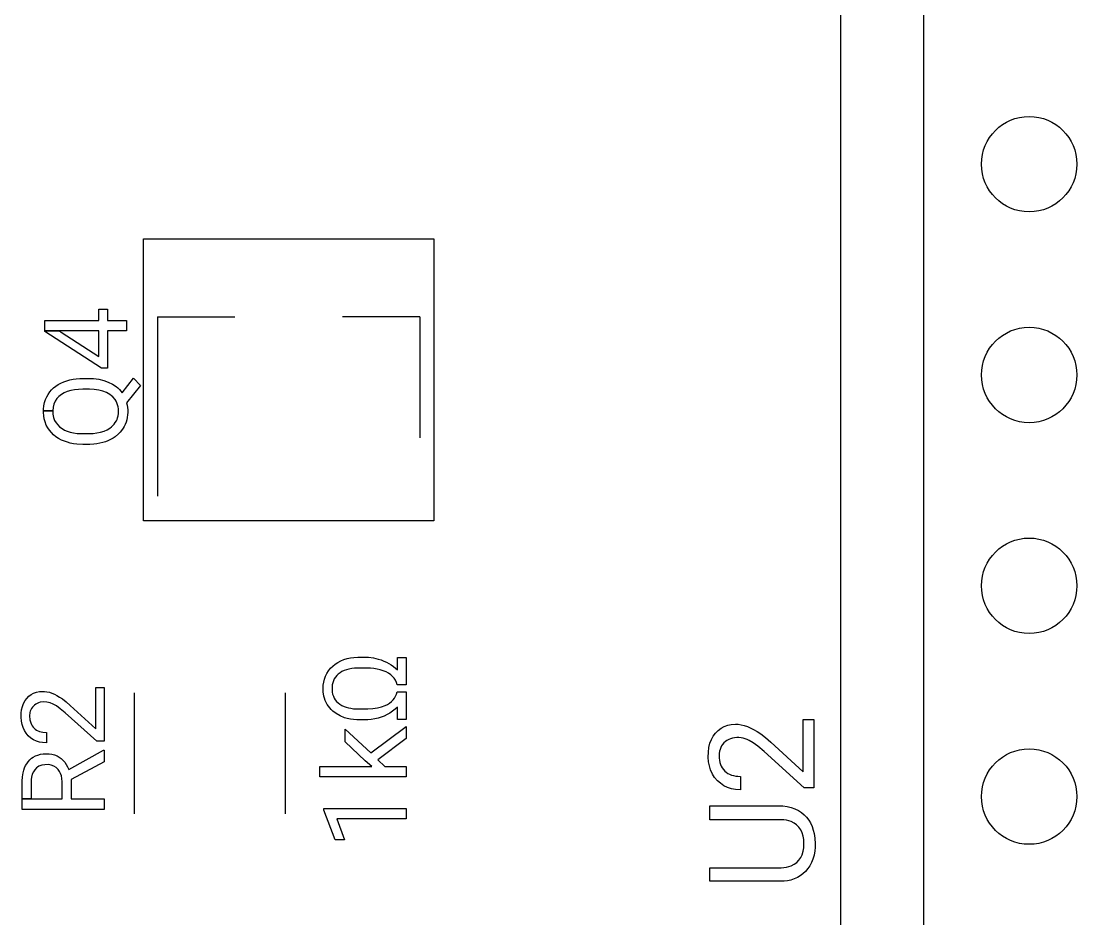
# Model space of a CAD drawing. Header units: inches. Extents: x 5.14 to 6.58, y -5.06 to -3.28.
# Drawn here: x 5.152 to 5.653, y -4.228 to -3.802 of the extents above; entities that cross this region are included whole.
import ezdxf

# ---------------------------------------------------------------- set-up
doc = ezdxf.new("R2010")
doc.units = ezdxf.units.IN
doc.header["$MEASUREMENT"] = 0
doc.layers.add('F.Silkscreen', color=41, linetype='CONTINUOUS', true_color=0xf2eda1)

msp = doc.modelspace()

# ---------------------------------------------------------------- linework, layer by layer
at = {"layer": 'F.Silkscreen', "linetype": 'CONTINUOUS'}
for p, q in [((5.54105, -5.05906), (5.54104, -3.28032)), ((5.58042, -5.01969), (5.58041, -3.31969)), ((5.58042, -5.01969), (5.58041, -3.31969)), ((5.21015, -3.90507), (5.34794, -3.90507)), ((5.21015, -4.03893), (5.21015, -3.90507)), ((5.34794, -3.90507), (5.34794, -4.03892)), ((5.18902, -3.94385), (5.18902, -3.93845)), ((5.18902, -3.93845), (5.19308, -3.93845)), ((5.19308, -3.93845), (5.19308, -3.94385)), ((5.21684, -3.94208), (5.25345, -3.94207)), ((5.21684, -3.94208), (5.21684, -4.02711)), ((5.34125, -3.94207), (5.30463, -3.94207)), ((5.34125, -3.94207), (5.34125, -3.99955)), ((5.16324, -3.94881), (5.16324, -3.94385)), ((5.16324, -3.94385), (5.18902, -3.94385)), ((5.19308, -3.94385), (5.20209, -3.94385)), ((5.20209, -3.94385), (5.20209, -3.94881)), ((5.16324, -3.94912), (5.16324, -3.94881)), ((5.16324, -3.94881), (5.16324, -3.94881)), ((5.16324, -3.94881), (5.16997, -3.94881)), ((5.16997, -3.94881), (5.16324, -3.94881)), ((5.19017, -3.96652), (5.16324, -3.94912)), ((5.16997, -3.94881), (5.17103, -3.9494)), ((5.18902, -3.94881), (5.16997, -3.94881)), ((5.17103, -3.9494), (5.18902, -3.96093)), ((5.18902, -3.96093), (5.18902, -3.94881)), ((5.20209, -3.94881), (5.19308, -3.94881)), ((5.19308, -3.94881), (5.19308, -3.96652)), ((5.19308, -3.96652), (5.19017, -3.96652)), ((5.17228, -3.97291), (5.1737, -3.97241)), ((5.1737, -3.97241), (5.17518, -3.97201)), ((5.17518, -3.97201), (5.17673, -3.9717)), ((5.17673, -3.9717), (5.17818, -3.9715)), ((5.17818, -3.9715), (5.17986, -3.97137)), ((5.17986, -3.97137), (5.18391, -3.97133)), ((5.18391, -3.97133), (5.18646, -3.97143)), ((5.18646, -3.97143), (5.189, -3.97175)), ((5.189, -3.97175), (5.19135, -3.9723)), ((5.19135, -3.9723), (5.19337, -3.97303)), ((5.19997, -3.97814), (5.20544, -3.97121)), ((5.20544, -3.97121), (5.20867, -3.97471)), ((5.16483, -3.97895), (5.16564, -3.97776)), ((5.16564, -3.97776), (5.16648, -3.97677)), ((5.16648, -3.97677), (5.16741, -3.97585)), ((5.16741, -3.97585), (5.16856, -3.97493)), ((5.16856, -3.97493), (5.1697, -3.97418)), ((5.1697, -3.97418), (5.17094, -3.9735)), ((5.17094, -3.9735), (5.17228, -3.97291)), ((5.1739, -3.97758), (5.17247, -3.9782)), ((5.17566, -3.97705), (5.1739, -3.97758)), ((5.17741, -3.97671), (5.17566, -3.97705)), ((5.17932, -3.97651), (5.17741, -3.97671)), ((5.18139, -3.97645), (5.17932, -3.97651)), ((5.18451, -3.97645), (5.18139, -3.97645)), ((5.18671, -3.97658), (5.18451, -3.97645)), ((5.18891, -3.9769), (5.18671, -3.97658)), ((5.19089, -3.9774), (5.18891, -3.9769)), ((5.19265, -3.97808), (5.19089, -3.9774)), ((5.19337, -3.97303), (5.19543, -3.97405)), ((5.19543, -3.97405), (5.19714, -3.9752)), ((5.19714, -3.9752), (5.19791, -3.97584)), ((5.19791, -3.97584), (5.19872, -3.97662)), ((5.19872, -3.97662), (5.19997, -3.97814)), ((5.20867, -3.97471), (5.20213, -3.9829)), ((5.16289, -3.98431), (5.16322, -3.98272)), ((5.16322, -3.98272), (5.16367, -3.98132)), ((5.16367, -3.98132), (5.16419, -3.98011)), ((5.16419, -3.98011), (5.16483, -3.97895)), ((5.16821, -3.98215), (5.16762, -3.98352)), ((5.16903, -3.98092), (5.16821, -3.98215)), ((5.16996, -3.97992), (5.16903, -3.98092)), ((5.17119, -3.97895), (5.16996, -3.97992)), ((5.17247, -3.9782), (5.17119, -3.97895)), ((5.19419, -3.97895), (5.19265, -3.97808)), ((5.19499, -3.97954), (5.19419, -3.97895)), ((5.1956, -3.98009), (5.19499, -3.97954)), ((5.19664, -3.9813), (5.1956, -3.98009)), ((5.19713, -3.98209), (5.19664, -3.9813)), ((5.19753, -3.98292), (5.19713, -3.98209)), ((5.16269, -3.98757), (5.16271, -3.98668)), ((5.16281, -3.9891), (5.16269, -3.98757)), ((5.16271, -3.98668), (5.16272, -3.98584)), ((5.16271, -3.98668), (5.1671, -3.98668)), ((5.1671, -3.98668), (5.16271, -3.98668)), ((5.16272, -3.98584), (5.16289, -3.98431)), ((5.16725, -3.98503), (5.1671, -3.98668)), ((5.1671, -3.98668), (5.16717, -3.98832)), ((5.16762, -3.98352), (5.16725, -3.98503)), ((5.19785, -3.98381), (5.19753, -3.98292)), ((5.19808, -3.98476), (5.19785, -3.98381)), ((5.19822, -3.98575), (5.19808, -3.98476)), ((5.19828, -3.98696), (5.19822, -3.98575)), ((5.19823, -3.98802), (5.19828, -3.98696)), ((5.20213, -3.9829), (5.20238, -3.984)), ((5.20238, -3.984), (5.20255, -3.98513)), ((5.20255, -3.98513), (5.20263, -3.9863)), ((5.20264, -3.98753), (5.20257, -3.98865)), ((5.20263, -3.9863), (5.20264, -3.98753)), ((5.16306, -3.99057), (5.16281, -3.9891)), ((5.16345, -3.99198), (5.16306, -3.99057)), ((5.16402, -3.99345), (5.16345, -3.99198)), ((5.16717, -3.98832), (5.16746, -3.98982)), ((5.16746, -3.98982), (5.16796, -3.99121)), ((5.16796, -3.99121), (5.16869, -3.99247)), ((5.16869, -3.99247), (5.16944, -3.99341)), ((5.19628, -3.99297), (5.19677, -3.99231)), ((5.19677, -3.99231), (5.19725, -3.9915)), ((5.19725, -3.9915), (5.19759, -3.99076)), ((5.19759, -3.99076), (5.19786, -3.98998)), ((5.19786, -3.98998), (5.19809, -3.98902)), ((5.19809, -3.98902), (5.19823, -3.98802)), ((5.20184, -3.99205), (5.20141, -3.99315)), ((5.20218, -3.99091), (5.20184, -3.99205)), ((5.2024, -3.98987), (5.20218, -3.99091)), ((5.20257, -3.98865), (5.2024, -3.98987)), ((5.16469, -3.99473), (5.16402, -3.99345)), ((5.16549, -3.99594), (5.16469, -3.99473)), ((5.16641, -3.99705), (5.16549, -3.99594)), ((5.16745, -3.99807), (5.16641, -3.99705)), ((5.16944, -3.99341), (5.17035, -3.99428)), ((5.17035, -3.99428), (5.17151, -3.99513)), ((5.17151, -3.99513), (5.17269, -3.9958)), ((5.17269, -3.9958), (5.17398, -3.99635)), ((5.17398, -3.99635), (5.17538, -3.9968)), ((5.17538, -3.9968), (5.17689, -3.99713)), ((5.17689, -3.99713), (5.17871, -3.99738)), ((5.17871, -3.99738), (5.18087, -3.99751)), ((5.18087, -3.99751), (5.18453, -3.9975)), ((5.18453, -3.9975), (5.18631, -3.99741)), ((5.18631, -3.99741), (5.18799, -3.99721)), ((5.18799, -3.99721), (5.18972, -3.99685)), ((5.18972, -3.99685), (5.19145, -3.9963)), ((5.19145, -3.9963), (5.19288, -3.99566)), ((5.19288, -3.99566), (5.19418, -3.99489)), ((5.19418, -3.99489), (5.195, -3.99426)), ((5.195, -3.99426), (5.19563, -3.99369)), ((5.19563, -3.99369), (5.19628, -3.99297)), ((5.19831, -3.99763), (5.1967, -3.999)), ((5.19912, -3.99678), (5.19831, -3.99763)), ((5.19977, -3.99597), (5.19912, -3.99678)), ((5.20043, -3.995), (5.19977, -3.99597)), ((5.20096, -3.99409), (5.20043, -3.995)), ((5.20141, -3.99315), (5.20096, -3.99409)), ((5.16861, -3.999), (5.16745, -3.99807)), ((5.16988, -3.99983), (5.16861, -3.999)), ((5.17128, -4.00057), (5.16988, -3.99983)), ((5.17264, -4.00115), (5.17128, -4.00057)), ((5.17406, -4.00163), (5.17264, -4.00115)), ((5.1754, -4.00198), (5.17406, -4.00163)), ((5.17695, -4.00228), (5.1754, -4.00198)), ((5.17857, -4.00249), (5.17695, -4.00228)), ((5.18129, -4.00263), (5.17857, -4.00249)), ((5.1846, -4.00262), (5.18129, -4.00263)), ((5.18661, -4.00252), (5.1846, -4.00262)), ((5.18805, -4.00235), (5.18661, -4.00252)), ((5.18944, -4.00211), (5.18805, -4.00235)), ((5.19077, -4.00178), (5.18944, -4.00211)), ((5.19206, -4.00139), (5.19077, -4.00178)), ((5.19328, -4.00091), (5.19206, -4.00139)), ((5.19446, -4.00037), (5.19328, -4.00091)), ((5.19568, -3.99968), (5.19446, -4.00037)), ((5.1967, -3.999), (5.19568, -3.99968)), ((5.34794, -4.03892), (5.21015, -4.03893)), ((5.29892, -4.10884), (5.29996, -4.1078)), ((5.29996, -4.1078), (5.30112, -4.10687)), ((5.30112, -4.10687), (5.3024, -4.10603)), ((5.3024, -4.10603), (5.30379, -4.10531)), ((5.30379, -4.10531), (5.30527, -4.10471)), ((5.30527, -4.10471), (5.30682, -4.10423)), ((5.30682, -4.10423), (5.30844, -4.10388)), ((5.30844, -4.10388), (5.30999, -4.10368)), ((5.30999, -4.10368), (5.3119, -4.10357)), ((5.3119, -4.10357), (5.31686, -4.10362)), ((5.31686, -4.10362), (5.31922, -4.1039)), ((5.31922, -4.1039), (5.32156, -4.10444)), ((5.32156, -4.10444), (5.32285, -4.10485)), ((5.32285, -4.10485), (5.32425, -4.10539)), ((5.32425, -4.10539), (5.32547, -4.10593)), ((5.32547, -4.10593), (5.32663, -4.10654)), ((5.32663, -4.10654), (5.32772, -4.10721)), ((5.32772, -4.10721), (5.32874, -4.10795)), ((5.32874, -4.10795), (5.3297, -4.10874)), ((5.3306, -4.10959), (5.3306, -4.10373)), ((5.3306, -4.10373), (5.33477, -4.10373)), ((5.33477, -4.10373), (5.33477, -4.11664)), ((5.29602, -4.11394), (5.29654, -4.11256)), ((5.29654, -4.11256), (5.2972, -4.11124)), ((5.2972, -4.11124), (5.298, -4.10999)), ((5.298, -4.10999), (5.29892, -4.10884)), ((5.30121, -4.11308), (5.30068, -4.11389)), ((5.30184, -4.11231), (5.30121, -4.11308)), ((5.30258, -4.11161), (5.30184, -4.11231)), ((5.30341, -4.11098), (5.30258, -4.11161)), ((5.30433, -4.11042), (5.30341, -4.11098)), ((5.30534, -4.10994), (5.30433, -4.11042)), ((5.30644, -4.10954), (5.30534, -4.10994)), ((5.30763, -4.10923), (5.30644, -4.10954)), ((5.30892, -4.109), (5.30763, -4.10923)), ((5.31029, -4.10884), (5.30892, -4.109)), ((5.31176, -4.10877), (5.31029, -4.10884)), ((5.31591, -4.10877), (5.31176, -4.10877)), ((5.3178, -4.10884), (5.31591, -4.10877)), ((5.31939, -4.10899), (5.3178, -4.10884)), ((5.32106, -4.10924), (5.31939, -4.10899)), ((5.32245, -4.10955), (5.32106, -4.10924)), ((5.32389, -4.10999), (5.32245, -4.10955)), ((5.32522, -4.11053), (5.32389, -4.10999)), ((5.32641, -4.11116), (5.32522, -4.11053)), ((5.32746, -4.11188), (5.32641, -4.11116)), ((5.32836, -4.11268), (5.32746, -4.11188)), ((5.3291, -4.11355), (5.32836, -4.11268)), ((5.3297, -4.10874), (5.3306, -4.10959)), ((5.18745, -4.13751), (5.18745, -4.11798)), ((5.18745, -4.11798), (5.19146, -4.11798)), ((5.19146, -4.11798), (5.19146, -4.14345)), ((5.29536, -4.11845), (5.29544, -4.11689)), ((5.29544, -4.11689), (5.29566, -4.11539)), ((5.29566, -4.11539), (5.29602, -4.11394)), ((5.29971, -4.11671), (5.29959, -4.11776)), ((5.29959, -4.11776), (5.29959, -4.11901)), ((5.29993, -4.11571), (5.29971, -4.11671)), ((5.30025, -4.11477), (5.29993, -4.11571)), ((5.30068, -4.11389), (5.30025, -4.11477)), ((5.3297, -4.11451), (5.3291, -4.11355)), ((5.33014, -4.11554), (5.3297, -4.11451)), ((5.33044, -4.11664), (5.33014, -4.11554)), ((5.33477, -4.11664), (5.33044, -4.11664)), ((5.15393, -4.12416), (5.15472, -4.1231)), ((5.15472, -4.1231), (5.15572, -4.12208)), ((5.15572, -4.12208), (5.15685, -4.12124)), ((5.15685, -4.12124), (5.15797, -4.12064)), ((5.15797, -4.12064), (5.15931, -4.12016)), ((5.15931, -4.12016), (5.16077, -4.11986)), ((5.16077, -4.11986), (5.16219, -4.11976)), ((5.16219, -4.11976), (5.16321, -4.11978)), ((5.16321, -4.11978), (5.16433, -4.11993)), ((5.16433, -4.11993), (5.16548, -4.12021)), ((5.16548, -4.12021), (5.16668, -4.12062)), ((5.16668, -4.12062), (5.16791, -4.12115)), ((5.16791, -4.12115), (5.16897, -4.1217)), ((5.16897, -4.1217), (5.17028, -4.12247)), ((5.17028, -4.12247), (5.17163, -4.12337)), ((5.20582, -4.17779), (5.20581, -4.12054)), ((5.27747, -4.17779), (5.27747, -4.12054)), ((5.29544, -4.12003), (5.29536, -4.11845)), ((5.29577, -4.12204), (5.29544, -4.12003)), ((5.29603, -4.12301), (5.29577, -4.12204)), ((5.29641, -4.12406), (5.29603, -4.12301)), ((5.29959, -4.11901), (5.29969, -4.12008)), ((5.29969, -4.12008), (5.2999, -4.12109)), ((5.2999, -4.12109), (5.30022, -4.12204)), ((5.30022, -4.12204), (5.30063, -4.12292)), ((5.30063, -4.12292), (5.30116, -4.12375)), ((5.32859, -4.12384), (5.32924, -4.12299)), ((5.32924, -4.12299), (5.32977, -4.12208)), ((5.32977, -4.12208), (5.33017, -4.12109)), ((5.33017, -4.12109), (5.33044, -4.12003)), ((5.33044, -4.12003), (5.33477, -4.12003)), ((5.33477, -4.12003), (5.33477, -4.13318)), ((5.1523, -4.12846), (5.15268, -4.12689)), ((5.15268, -4.12689), (5.15322, -4.12546)), ((5.15322, -4.12546), (5.15393, -4.12416)), ((5.15704, -4.12784), (5.1567, -4.12849)), ((5.15741, -4.1273), (5.15704, -4.12784)), ((5.1579, -4.12674), (5.15741, -4.1273)), ((5.15845, -4.12624), (5.1579, -4.12674)), ((5.15904, -4.12581), (5.15845, -4.12624)), ((5.15968, -4.12546), (5.15904, -4.12581)), ((5.16036, -4.12518), (5.15968, -4.12546)), ((5.16109, -4.12497), (5.16036, -4.12518)), ((5.16266, -4.12476), (5.16109, -4.12497)), ((5.16431, -4.12484), (5.16266, -4.12476)), ((5.16583, -4.12518), (5.16431, -4.12484)), ((5.16732, -4.12579), (5.16583, -4.12518)), ((5.16882, -4.1267), (5.16732, -4.12579)), ((5.1706, -4.128), (5.16882, -4.1267)), ((5.17296, -4.12999), (5.1706, -4.128)), ((5.17163, -4.12337), (5.17348, -4.12477)), ((5.17348, -4.12477), (5.17541, -4.1264)), ((5.17541, -4.1264), (5.18745, -4.13751)), ((5.29688, -4.12508), (5.29641, -4.12406)), ((5.29736, -4.12595), (5.29688, -4.12508)), ((5.2985, -4.12758), (5.29736, -4.12595)), ((5.29916, -4.12832), (5.2985, -4.12758)), ((5.30116, -4.12375), (5.30178, -4.12451)), ((5.30178, -4.12451), (5.30252, -4.12521)), ((5.30252, -4.12521), (5.30335, -4.12585)), ((5.30335, -4.12585), (5.30427, -4.12641)), ((5.30427, -4.12641), (5.30528, -4.12689)), ((5.30528, -4.12689), (5.30624, -4.12724)), ((5.30624, -4.12724), (5.30741, -4.12757)), ((5.30741, -4.12757), (5.3085, -4.1278)), ((5.3085, -4.1278), (5.30983, -4.12798)), ((5.30983, -4.12798), (5.31199, -4.1281)), ((5.31199, -4.1281), (5.31658, -4.12808)), ((5.31658, -4.12808), (5.31898, -4.12791)), ((5.31898, -4.12791), (5.32118, -4.12758)), ((5.32118, -4.12758), (5.32304, -4.12711)), ((5.32304, -4.12711), (5.32486, -4.12644)), ((5.32486, -4.12644), (5.32588, -4.12595)), ((5.32588, -4.12595), (5.32691, -4.12531)), ((5.32691, -4.12531), (5.32781, -4.12461)), ((5.32781, -4.12461), (5.32859, -4.12384)), ((5.3306, -4.12727), (5.32952, -4.12829)), ((5.3306, -4.13318), (5.3306, -4.12727)), ((5.15206, -4.13202), (5.1521, -4.13016)), ((5.15221, -4.13391), (5.15206, -4.13202)), ((5.1521, -4.13016), (5.1523, -4.12846)), ((5.15627, -4.12985), (5.15611, -4.13139)), ((5.15611, -4.13139), (5.15624, -4.13323)), ((5.15643, -4.12919), (5.15627, -4.12985)), ((5.1567, -4.12849), (5.15643, -4.12919)), ((5.18792, -4.14345), (5.17296, -4.12999)), ((5.29996, -4.1291), (5.29916, -4.12832)), ((5.30157, -4.13033), (5.29996, -4.1291)), ((5.30351, -4.13144), (5.30157, -4.13033)), ((5.30553, -4.13225), (5.30351, -4.13144)), ((5.30685, -4.13264), (5.30553, -4.13225)), ((5.30837, -4.13297), (5.30685, -4.13264)), ((5.30981, -4.13316), (5.30837, -4.13297)), ((5.3113, -4.13327), (5.30981, -4.13316)), ((5.31814, -4.13313), (5.31654, -4.13326)), ((5.31986, -4.13285), (5.31814, -4.13313)), ((5.32143, -4.13248), (5.31986, -4.13285)), ((5.32298, -4.132), (5.32143, -4.13248)), ((5.32438, -4.13146), (5.32298, -4.132)), ((5.32583, -4.13078), (5.32438, -4.13146)), ((5.32707, -4.13007), (5.32583, -4.13078)), ((5.32834, -4.12923), (5.32707, -4.13007)), ((5.32952, -4.12829), (5.32834, -4.12923)), ((5.33477, -4.13318), (5.3306, -4.13318)), ((5.5231, -4.15791), (5.5231, -4.13311)), ((5.5231, -4.13311), (5.5282, -4.13311)), ((5.5282, -4.13311), (5.5282, -4.16546)), ((5.15252, -4.1355), (5.15221, -4.13391)), ((5.15299, -4.13698), (5.15252, -4.1355)), ((5.15362, -4.13834), (5.15299, -4.13698)), ((5.15624, -4.13323), (5.15663, -4.13477)), ((5.15663, -4.13477), (5.15693, -4.13546)), ((5.15693, -4.13546), (5.15728, -4.13611)), ((5.15728, -4.13611), (5.15771, -4.1367)), ((5.15771, -4.1367), (5.1582, -4.13723)), ((5.1582, -4.13723), (5.15875, -4.1377)), ((5.15875, -4.1377), (5.15936, -4.13811)), ((5.15936, -4.13811), (5.16073, -4.13874)), ((5.30587, -4.14369), (5.30587, -4.1377)), ((5.30587, -4.1377), (5.31796, -4.14892)), ((5.31654, -4.13326), (5.3113, -4.13327)), ((5.31796, -4.14892), (5.33477, -4.13637)), ((5.33477, -4.13637), (5.33477, -4.14219)), ((5.48281, -4.13831), (5.48424, -4.13725)), ((5.48424, -4.13725), (5.48566, -4.13648)), ((5.48566, -4.13648), (5.48737, -4.13587)), ((5.48737, -4.13587), (5.48904, -4.13552)), ((5.48904, -4.13552), (5.49102, -4.13536)), ((5.49102, -4.13536), (5.49232, -4.13539)), ((5.49232, -4.13539), (5.49373, -4.13558)), ((5.49373, -4.13558), (5.4952, -4.13594)), ((5.4952, -4.13594), (5.49672, -4.13645)), ((5.49672, -4.13645), (5.49802, -4.13701)), ((5.49802, -4.13701), (5.49963, -4.13783)), ((5.49963, -4.13783), (5.50129, -4.13881)), ((5.15441, -4.1396), (5.15362, -4.13834)), ((5.15547, -4.14084), (5.15441, -4.1396)), ((5.15668, -4.14191), (5.15547, -4.14084)), ((5.15788, -4.14271), (5.15668, -4.14191)), ((5.15933, -4.14339), (5.15788, -4.14271)), ((5.16073, -4.13874), (5.16229, -4.13912)), ((5.16229, -4.13912), (5.16406, -4.13924)), ((5.16406, -4.13924), (5.16406, -4.1442)), ((5.33477, -4.14219), (5.32139, -4.15223)), ((5.47894, -4.14442), (5.47963, -4.14261)), ((5.47963, -4.14261), (5.48053, -4.14096)), ((5.48053, -4.14096), (5.48153, -4.13961)), ((5.48153, -4.13961), (5.48281, -4.13831)), ((5.48702, -4.14305), (5.48627, -4.14359)), ((5.48783, -4.1426), (5.48702, -4.14305)), ((5.4887, -4.14225), (5.48783, -4.1426)), ((5.48962, -4.14198), (5.4887, -4.14225)), ((5.49059, -4.1418), (5.48962, -4.14198)), ((5.49162, -4.14171), (5.49059, -4.1418)), ((5.49264, -4.14172), (5.49162, -4.14171)), ((5.49371, -4.14182), (5.49264, -4.14172)), ((5.49469, -4.14199), (5.49371, -4.14182)), ((5.49565, -4.14225), (5.49469, -4.14199)), ((5.49659, -4.14259), (5.49565, -4.14225)), ((5.49753, -4.14302), (5.49659, -4.14259)), ((5.49944, -4.14417), (5.49753, -4.14302)), ((5.50129, -4.13881), (5.503, -4.13995)), ((5.503, -4.13995), (5.50536, -4.14173)), ((5.50536, -4.14173), (5.50781, -4.1438)), ((5.16075, -4.14383), (5.15933, -4.14339)), ((5.16227, -4.1441), (5.16075, -4.14383)), ((5.16406, -4.1442), (5.16227, -4.1441)), ((5.17465, -4.15676), (5.19115, -4.14763)), ((5.19146, -4.14345), (5.18792, -4.14345)), ((5.19115, -4.14763), (5.19146, -4.14763)), ((5.19146, -4.14763), (5.19146, -4.15314)), ((5.3154, -4.1527), (5.30587, -4.14369)), ((5.47821, -4.14858), (5.47847, -4.14641)), ((5.47847, -4.14641), (5.47894, -4.14442)), ((5.4835, -4.14818), (5.48335, -4.14919)), ((5.48371, -4.14734), (5.4835, -4.14818)), ((5.48405, -4.14645), (5.48371, -4.14734)), ((5.48448, -4.14563), (5.48405, -4.14645)), ((5.48495, -4.14494), (5.48448, -4.14563)), ((5.48557, -4.14423), (5.48495, -4.14494)), ((5.48627, -4.14359), (5.48557, -4.14423)), ((5.5017, -4.14584), (5.49944, -4.14417)), ((5.5047, -4.14836), (5.5017, -4.14584)), ((5.50781, -4.1438), (5.5231, -4.15791)), ((5.15474, -4.15407), (5.15541, -4.15312)), ((5.15541, -4.15312), (5.15618, -4.15227)), ((5.15618, -4.15227), (5.15702, -4.15152)), ((5.15702, -4.15152), (5.15784, -4.15096)), ((5.15784, -4.15096), (5.15885, -4.15042)), ((5.15885, -4.15042), (5.15995, -4.14999)), ((5.15995, -4.14999), (5.16129, -4.14964)), ((5.16129, -4.14964), (5.16257, -4.14945)), ((5.16257, -4.14945), (5.16412, -4.14936)), ((5.16412, -4.14936), (5.16541, -4.14941)), ((5.16541, -4.14941), (5.16668, -4.14959)), ((5.16668, -4.14959), (5.16798, -4.14994)), ((5.16798, -4.14994), (5.16911, -4.1504)), ((5.16911, -4.1504), (5.17009, -4.15094)), ((5.17009, -4.15094), (5.1711, -4.15167)), ((5.1711, -4.15167), (5.17202, -4.15252)), ((5.17202, -4.15252), (5.17278, -4.15339)), ((5.19146, -4.15314), (5.17576, -4.16156)), ((5.31855, -4.15534), (5.3154, -4.1527)), ((5.32139, -4.15223), (5.32461, -4.15534)), ((5.47816, -4.15094), (5.47821, -4.14858)), ((5.47832, -4.15312), (5.47816, -4.15094)), ((5.47869, -4.15516), (5.47832, -4.15312)), ((5.48335, -4.14919), (5.4833, -4.15013)), ((5.4833, -4.15013), (5.48334, -4.1514)), ((5.48334, -4.1514), (5.48346, -4.15247)), ((5.48346, -4.15247), (5.48367, -4.15349)), ((5.5237, -4.16546), (5.5047, -4.14836)), ((5.15303, -4.15848), (5.15335, -4.15717)), ((5.15335, -4.15717), (5.15372, -4.15611)), ((5.15372, -4.15611), (5.15422, -4.15498)), ((5.15422, -4.15498), (5.15474, -4.15407)), ((5.15786, -4.15793), (5.15736, -4.15909)), ((5.15851, -4.15692), (5.15786, -4.15793)), ((5.15932, -4.15609), (5.15851, -4.15692)), ((5.15989, -4.15566), (5.15932, -4.15609)), ((5.16051, -4.15531), (5.15989, -4.15566)), ((5.16182, -4.15482), (5.16051, -4.15531)), ((5.16331, -4.15456), (5.16182, -4.15482)), ((5.16501, -4.15454), (5.16331, -4.15456)), ((5.16633, -4.15476), (5.16501, -4.15454)), ((5.1676, -4.15523), (5.16633, -4.15476)), ((5.16872, -4.15594), (5.1676, -4.15523)), ((5.1697, -4.1569), (5.16872, -4.15594)), ((5.17034, -4.15782), (5.1697, -4.1569)), ((5.17081, -4.15875), (5.17034, -4.15782)), ((5.17278, -4.15339), (5.17351, -4.15444)), ((5.17351, -4.15444), (5.17415, -4.1556)), ((5.17415, -4.1556), (5.17465, -4.15676)), ((5.29375, -4.16026), (5.29375, -4.15534)), ((5.29375, -4.15534), (5.31855, -4.15534)), ((5.32461, -4.15534), (5.33477, -4.15534)), ((5.33477, -4.15534), (5.33477, -4.16026)), ((5.47927, -4.15705), (5.47869, -4.15516)), ((5.48013, -4.15897), (5.47927, -4.15705)), ((5.48367, -4.15349), (5.48396, -4.15443)), ((5.48396, -4.15443), (5.48433, -4.15531)), ((5.48433, -4.15531), (5.48479, -4.15612)), ((5.48479, -4.15612), (5.48533, -4.15687)), ((5.48533, -4.15687), (5.48595, -4.15756)), ((5.48595, -4.15756), (5.48666, -4.15815)), ((5.48666, -4.15815), (5.48743, -4.15867)), ((5.15261, -4.16237), (5.15275, -4.16025)), ((5.15261, -4.1707), (5.15261, -4.16237)), ((5.15275, -4.16025), (5.15303, -4.15848)), ((5.15688, -4.16152), (5.15682, -4.16261)), ((5.15682, -4.16261), (5.15682, -4.1707)), ((5.15701, -4.16051), (5.15688, -4.16152)), ((5.15736, -4.15909), (5.15701, -4.16051)), ((5.17119, -4.15988), (5.17081, -4.15875)), ((5.17144, -4.16112), (5.17119, -4.15988)), ((5.17154, -4.1627), (5.17144, -4.16112)), ((5.17154, -4.1707), (5.17154, -4.1627)), ((5.17576, -4.16156), (5.17576, -4.1707)), ((5.33477, -4.16026), (5.29375, -4.16026)), ((5.48114, -4.16056), (5.48013, -4.15897)), ((5.48248, -4.16214), (5.48114, -4.16056)), ((5.48387, -4.16339), (5.48248, -4.16214)), ((5.48743, -4.15867), (5.48826, -4.15911)), ((5.48826, -4.15911), (5.48916, -4.15947)), ((5.48916, -4.15947), (5.49012, -4.15975)), ((5.49012, -4.15975), (5.49115, -4.15995)), ((5.49115, -4.15995), (5.49224, -4.16007)), ((5.49224, -4.16007), (5.4934, -4.16011)), ((5.4934, -4.16011), (5.4934, -4.16641)), ((5.48555, -4.16451), (5.48387, -4.16339)), ((5.48721, -4.16531), (5.48555, -4.16451)), ((5.48919, -4.16593), (5.48721, -4.16531)), ((5.49112, -4.16628), (5.48919, -4.16593)), ((5.4934, -4.16641), (5.49112, -4.16628)), ((5.5282, -4.16546), (5.5237, -4.16546)), ((5.15261, -4.17586), (5.15261, -4.1707)), ((5.15261, -4.1707), (5.15682, -4.1707)), ((5.15682, -4.1707), (5.15261, -4.1707)), ((5.15682, -4.1707), (5.17154, -4.1707)), ((5.17576, -4.1707), (5.19146, -4.1707)), ((5.19146, -4.1707), (5.19146, -4.17585)), ((5.19146, -4.17585), (5.15261, -4.17586)), ((5.29572, -4.17605), (5.29572, -4.1753)), ((5.29572, -4.1753), (5.33477, -4.1753)), ((5.30103, -4.19022), (5.29572, -4.17605)), ((5.33477, -4.1753), (5.33477, -4.18026)), ((5.47885, -4.18066), (5.47885, -4.17411)), ((5.47885, -4.17411), (5.51348, -4.17414)), ((5.51348, -4.17414), (5.51554, -4.17437)), ((5.51554, -4.17437), (5.51748, -4.1748)), ((5.51748, -4.1748), (5.51929, -4.17545)), ((5.51929, -4.17545), (5.52098, -4.1763)), ((5.52098, -4.1763), (5.5224, -4.17725)), ((5.5224, -4.17725), (5.52371, -4.17837)), ((5.33477, -4.18026), (5.30186, -4.18026)), ((5.30186, -4.18026), (5.30552, -4.19022)), ((5.5128, -4.18066), (5.47885, -4.18066)), ((5.51407, -4.18074), (5.5128, -4.18066)), ((5.51526, -4.18092), (5.51407, -4.18074)), ((5.51639, -4.18118), (5.51526, -4.18092)), ((5.51743, -4.18154), (5.51639, -4.18118)), ((5.51886, -4.18225), (5.51743, -4.18154)), ((5.52002, -4.18308), (5.51886, -4.18225)), ((5.52113, -4.18417), (5.52002, -4.18308)), ((5.52371, -4.17837), (5.52477, -4.17949)), ((5.52477, -4.17949), (5.52581, -4.18087)), ((5.52581, -4.18087), (5.52661, -4.1822)), ((5.52661, -4.1822), (5.52736, -4.18382)), ((5.52203, -4.18545), (5.52113, -4.18417)), ((5.52272, -4.18691), (5.52203, -4.18545)), ((5.52317, -4.18841), (5.52272, -4.18691)), ((5.52736, -4.18382), (5.52797, -4.18555)), ((5.52797, -4.18555), (5.52837, -4.18719)), ((5.52837, -4.18719), (5.52872, -4.18939)), ((5.30552, -4.19022), (5.30103, -4.19022)), ((5.52345, -4.19007), (5.52317, -4.18841)), ((5.52355, -4.19206), (5.52345, -4.19007)), ((5.52345, -4.19401), (5.52355, -4.19206)), ((5.52872, -4.18939), (5.5289, -4.19206)), ((5.5289, -4.19206), (5.52885, -4.19379)), ((5.52203, -4.1986), (5.52267, -4.19727)), ((5.52267, -4.19727), (5.52317, -4.19565)), ((5.52317, -4.19565), (5.52345, -4.19401)), ((5.52833, -4.19745), (5.5278, -4.19933)), ((5.52869, -4.19544), (5.52833, -4.19745)), ((5.52885, -4.19379), (5.52869, -4.19544)), ((5.51275, -4.2034), (5.51402, -4.20332)), ((5.51402, -4.20332), (5.51522, -4.20315)), ((5.51522, -4.20315), (5.51635, -4.20288)), ((5.51635, -4.20288), (5.5174, -4.20252)), ((5.5174, -4.20252), (5.51884, -4.20181)), ((5.51884, -4.20181), (5.52012, -4.2009)), ((5.52012, -4.2009), (5.52113, -4.19988)), ((5.52113, -4.19988), (5.52203, -4.1986)), ((5.52632, -4.20252), (5.52541, -4.20387)), ((5.52718, -4.20089), (5.52632, -4.20252)), ((5.5278, -4.19933), (5.52718, -4.20089)), ((5.47885, -4.20341), (5.51275, -4.2034)), ((5.47885, -4.20986), (5.47885, -4.20341)), ((5.52041, -4.2081), (5.51893, -4.20875)), ((5.52179, -4.2073), (5.52041, -4.2081)), ((5.52306, -4.20635), (5.52179, -4.2073)), ((5.52422, -4.20525), (5.52306, -4.20635)), ((5.52541, -4.20387), (5.52422, -4.20525)), ((5.51245, -4.20986), (5.47885, -4.20986)), ((5.51409, -4.20979), (5.51245, -4.20986)), ((5.51566, -4.2096), (5.51409, -4.20979)), ((5.51735, -4.20925), (5.51566, -4.2096)), ((5.51893, -4.20875), (5.51735, -4.20925))]:
    msp.add_line(p, q, dxfattribs=at)
at = {"layer": 'F.Silkscreen'}
for centre in [(5.63041, -3.86969), (5.63041, -3.96969), (5.63042, -4.06969), (5.63042, -4.16969)]:
    msp.add_circle(centre, 0.02264, dxfattribs=at)

doc.saveas('drawing.dxf')
